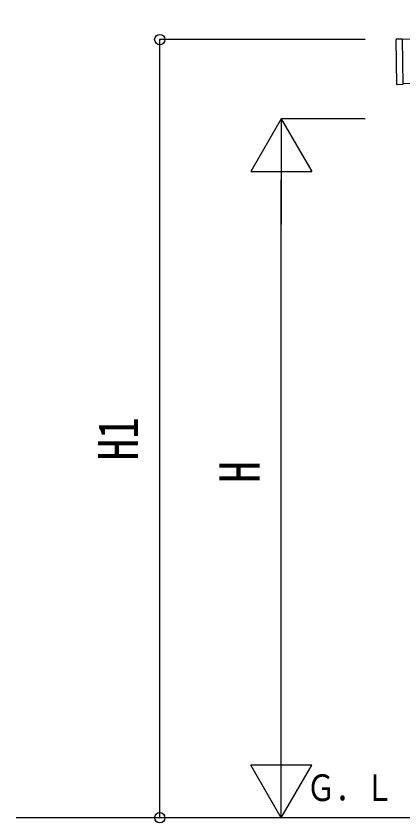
# Model space of a CAD drawing. Units: millimetres, scale not verified. Extents: x -16820 to 16820, y -11880 to 11880.
# Drawn here: x -7653 to -6380, y -2807 to -151 of the extents above; entities that cross this region are included whole.
import ezdxf
from ezdxf.enums import TextEntityAlignment as Align

# ---------------------------------------------------------------- set-up
doc = ezdxf.new("R2010")
doc.units = ezdxf.units.MM
doc.header["$LTSCALE"] = 50
for name, color, linetype in [('0-5_YKK_13', 4, 'Continuous'), ('0-6_YKK_A1', 4, 'Continuous'), ('0-7_YKK_D', 6, 'Continuous')]:
    doc.layers.add(name, color=color, linetype=linetype)
doc.styles.add('ＭＳ ゴシック', font='')
doc.styles.get('ＭＳ ゴシック').set_extended_font_data('MS Gothic')

msp = doc.modelspace()

# ---------------------------------------------------------------- linework, layer by layer
at = {"layer": '0-5_YKK_13'}
for p, q in [((-6400.38, -375.71), (-6402.49, -227.72)), ((-6382.51, -226.44), (-6401.51, -226.71))]:
    msp.add_line(p, q, dxfattribs=at)
msp.add_lwpolyline([(-6382.51, -226.44), (-6380.37, -376.42), (-6399.36, -376.69)], dxfattribs=at)
for centre, start, end in [((-6401.49, -227.71), 90.81845, 180.81845), ((-6399.38, -375.7), 180.81845, 270.81845)]:
    msp.add_arc(centre, 1, start, end, dxfattribs=at)
at = {"layer": '0-6_YKK_A1'}
for p, q in [((-995.45, -150.92), (-6382.49, -227.85)), ((-6380.42, -372.84), (-993.38, -295.89)), ((-6112.68, -2789.52), (-7652.85, -2789.52))]:
    msp.add_line(p, q, dxfattribs=at)
at = {"layer": '0-7_YKK_D'}
for p, q in [((-6503.92, -228.16), (-7181.18, -228.16)), ((-7180.18, -2789.52), (-7180.18, -228.16)), ((-6780.18, -489.52), (-6880.18, -662.73)), ((-6503.92, -489.52), (-6781.18, -489.52)), ((-6780.18, -489.52), (-6680.18, -662.73)), ((-6780.18, -489.52), (-6780.18, -835.93)), ((-6880.18, -662.73), (-6680.18, -662.73)), ((-6780.18, -2589.52), (-6780.18, -689.52)), ((-6780.18, -2789.52), (-6780.18, -2443.11)), ((-6780.18, -2789.52), (-6880.18, -2616.32)), ((-6680.18, -2616.32), (-6880.18, -2616.32)), ((-6780.18, -2789.52), (-6680.18, -2616.32)), ((-6503.92, -2789.52), (-7181.18, -2789.52)), ((-6503.92, -2789.52), (-6781.18, -2789.52))]:
    msp.add_line(p, q, dxfattribs=at)
for centre in [(-7180.18, -228.16), (-7180.18, -2789.52)]:
    msp.add_circle(centre, 17, dxfattribs=at)

# ---------------------------------------------------------------- texts
at = {"layer": '0-6_YKK_A1', "style": 'ＭＳ ゴシック', "width": 0.8}
msp.add_text('Ｇ．Ｌ', height=87.98, dxfattribs=at).set_placement((-6697.76, -2761.07), align=Align.BOTTOM_LEFT)
at = {"layer": '0-7_YKK_D', "style": 'ＭＳ ゴシック', "width": 0.8}
for s, p in [('H1', (-7212.18, -1614.44)), ('H', (-6812.18, -1687.52))]:
    msp.add_text(s, height=132, rotation=90, dxfattribs=at).set_placement(p, align=Align.BOTTOM_LEFT)

doc.saveas('drawing.dxf')
